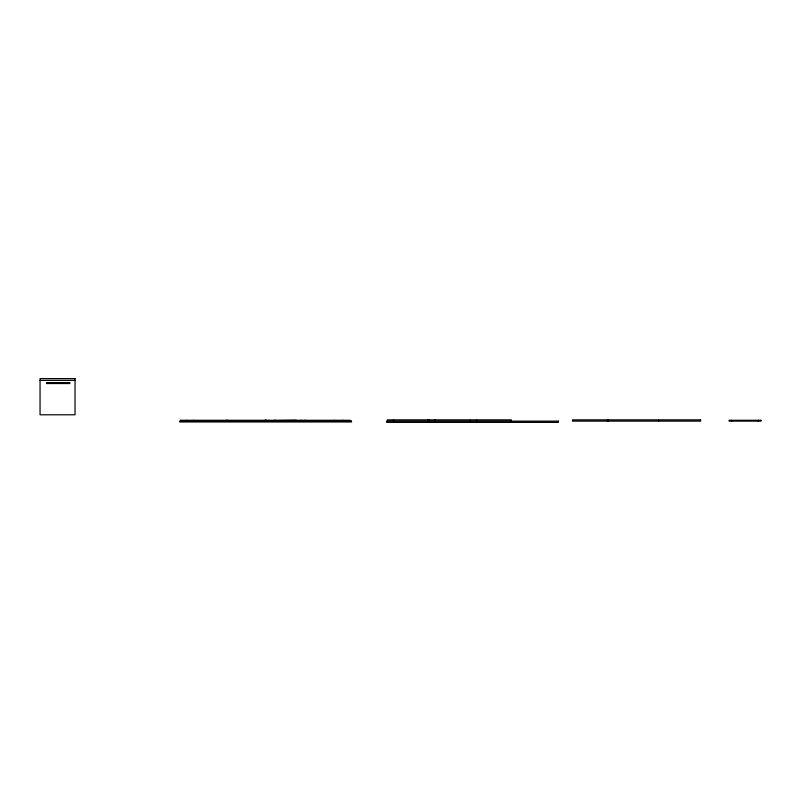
<?xml version="1.0" encoding="UTF-8"?>
<svg xmlns="http://www.w3.org/2000/svg" width="801" height="801" viewBox="0 0 801 801"><rect width="100%" height="100%" fill="white"/><g stroke="black" fill="none" stroke-linecap="round" stroke-linejoin="round"><path stroke-width="1.2" d="M40.05 380.375L75.034 380.375M180.465 420.695L227.124 420.695M227.834 420.695L265.341 420.695M266.052 420.695L295.819 420.275M296.53 420.695L334.037 420.695M758.347 420.275L758.347 421.126M731.673 420.275L731.673 421.126M658.572 419.854L658.572 421.126M608.179 419.854L608.179 421.126M607.478 419.854L607.478 421.126M511.268 421.126L511.268 419.854L470.437 419.854L470.437 421.126M476.565 419.854L476.565 421.126M469.736 421.126L469.736 419.854L387.394 419.854L387.394 421.126M435.043 419.854L435.043 421.126M428.915 419.854L428.915 421.126M428.215 419.854L428.215 421.126M393.511 419.854L393.511 421.126M350.087 421.126L350.087 420.275L180.465 420.275L180.465 421.126M343.188 420.275L343.188 421.126M334.037 420.275L334.037 421.126M305.672 420.275L305.672 421.126M304.971 420.275L304.971 421.126M301.316 420.275L301.316 421.126M300.605 420.275L300.605 421.126M296.53 420.275L296.53 421.126M275.204 420.275L275.204 421.126M274.493 420.275L274.493 421.126M268.725 420.275L268.725 421.126M266.473 420.275L266.473 421.126M266.052 420.275L266.052 421.126M265.632 420.275L265.632 421.126M265.341 420.275L265.341 421.126M264.921 420.275L264.921 421.126M227.834 420.275L227.834 421.126M227.124 420.275L227.124 421.126M226.703 420.275L226.703 421.126M193.411 420.275L193.411 421.126M186.373 420.275L186.373 421.126M180.886 420.275L180.886 421.126M68.876 382.628L68.876 383.539M47.479 382.628L47.479 383.539M75.034 378.613L40.05 378.613L40.05 414.788L75.034 414.788L75.034 378.613M69.787 382.628L46.558 382.628L46.558 383.539L69.787 383.539L69.787 382.628M700.595 419.854L572.495 419.854L572.495 421.126L700.595 421.126L700.595 419.854M760.95 420.275L729.07 420.275L729.07 421.126L760.95 421.126L760.95 420.275M351.499 421.126L179.764 421.126L179.764 421.967L351.499 421.967L351.499 421.126M558.417 421.126L386.683 421.126L386.683 422.387L558.417 422.387L558.417 421.126"/></g></svg>
